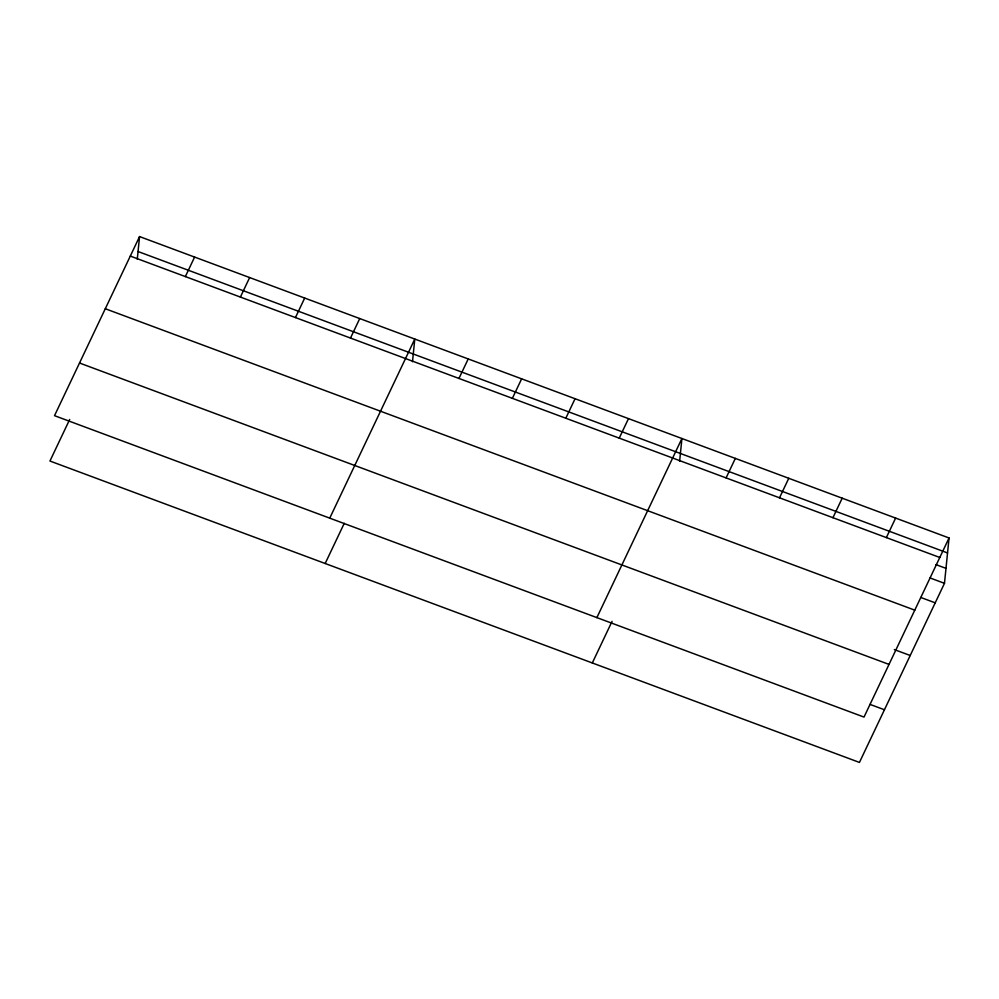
<?xml version="1.0" encoding="UTF-8"?>
<svg xmlns="http://www.w3.org/2000/svg" width="999" height="999" viewBox="0 0 999 999"><rect width="100%" height="100%" fill="white"/><g stroke="black" fill="none" stroke-linecap="round" stroke-linejoin="round"><path stroke-width="1.5" d="M137.275 259.24L139.56 236.576L949.05 537.974L944.48 583.329L859.44 762.424L49.95 461.026L69.693 419.443M412.5 361.725L414.785 339.048L329.745 518.156M679.632 461.188L681.917 438.511L596.878 617.619M139.56 236.576L54.52 415.671L864.01 717.082L949.05 537.974M185.352 276.573L194.605 257.068M240.397 297.065L249.65 277.56M295.442 317.57L304.695 298.052M350.487 338.062L359.74 318.556M325.174 563.498L344.255 523.314M458.953 378.446L468.219 358.941M512.375 398.339L521.64 378.833M565.809 418.231L575.062 398.726M619.23 438.124L628.496 418.618M592.307 662.961L612.05 621.39M726.086 477.909L735.351 458.404M779.507 497.802L788.773 478.296M832.941 517.694L842.194 498.189M886.363 537.587L895.628 518.081M138.062 251.536L947.539 552.947M130.307 256.081L939.784 557.479M935.876 564.597L945.991 568.356M930.044 577.946L944.48 583.329M920.778 597.452L935.214 602.834M105.295 308.741L914.784 610.152M894.33 649.587L910.214 655.494M79.533 363.012L889.01 664.41M870.004 704.382L884.44 709.765"/></g></svg>
